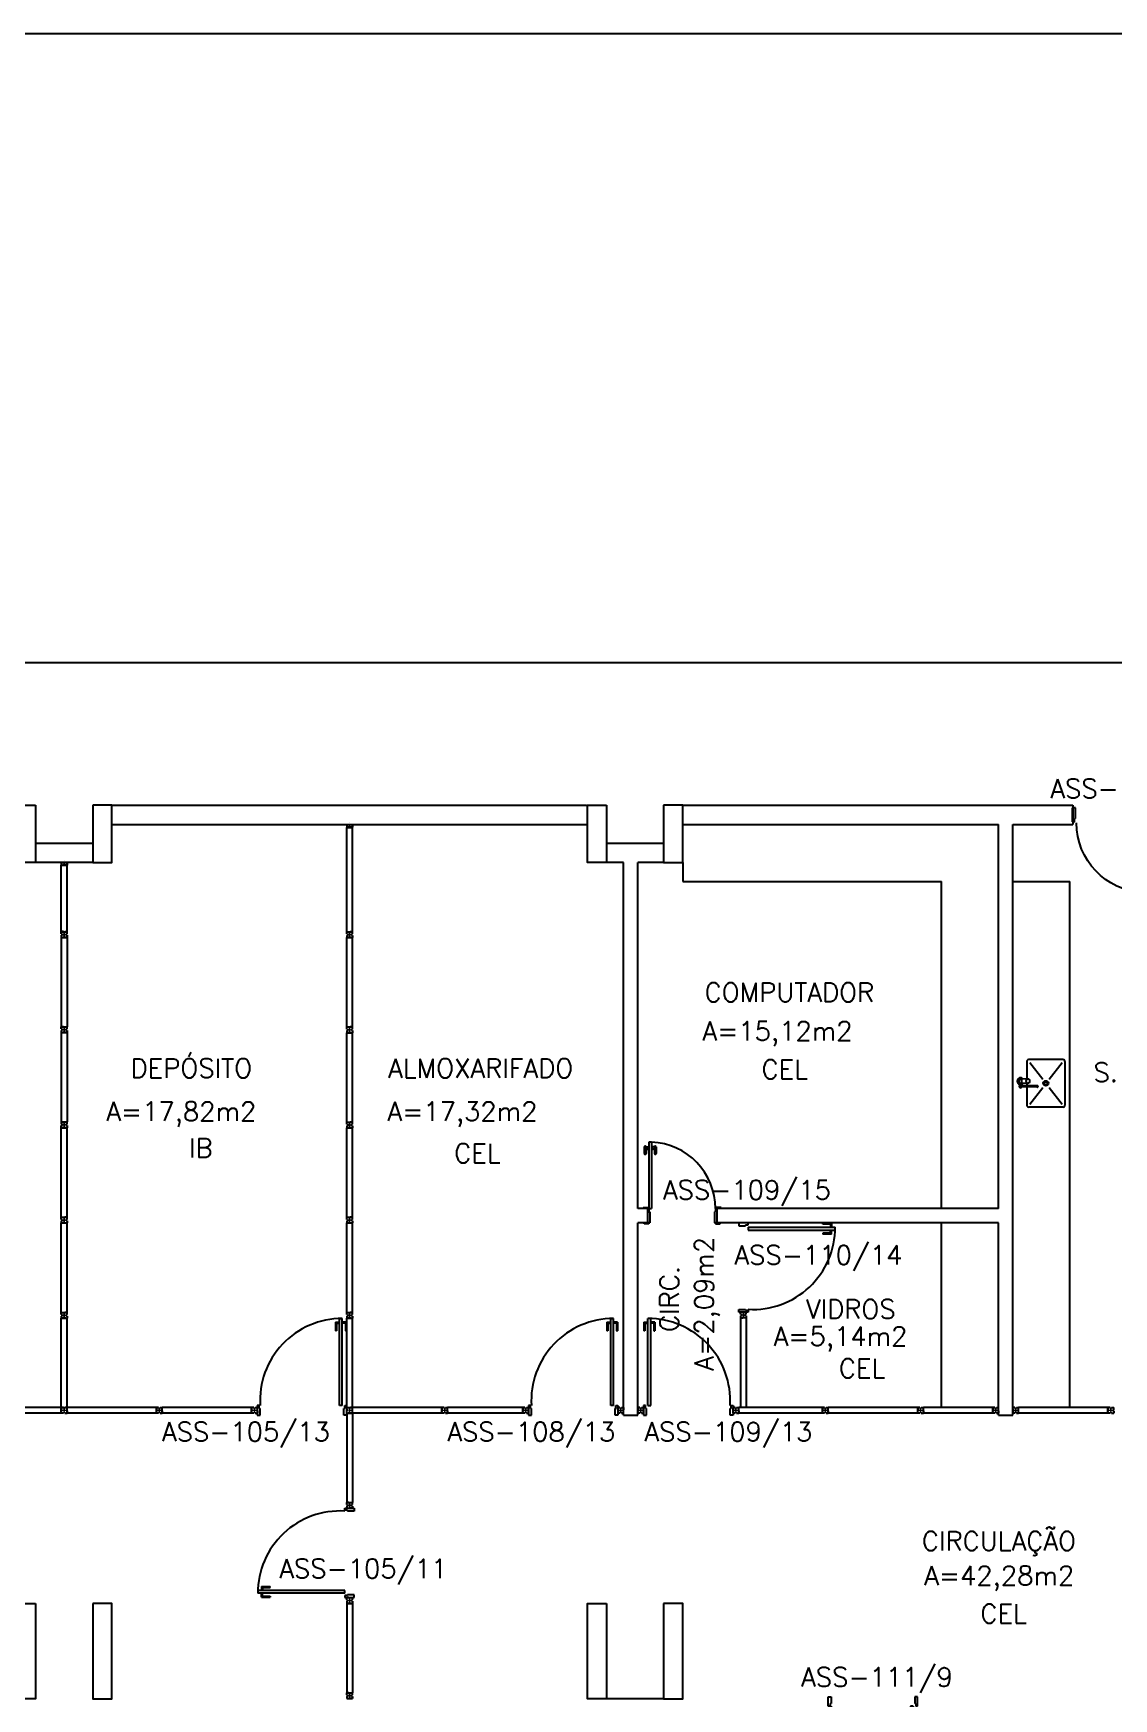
# Model space of a CAD drawing. Extents: x -248 to -11, y 347 to 447.
# Drawn here: x -132.49 to -121.14, y 370.06 to 387.57 of the extents above; entities that cross this region are included whole.
import ezdxf
from ezdxf.enums import TextEntityAlignment as Align

# ---------------------------------------------------------------- set-up
doc = ezdxf.new("R2010")
doc.units = 0
doc.header["$LTSCALE"] = 0.02
doc.header["$MEASUREMENT"] = 0
doc.layers.get('0').update_dxf_attribs({"linetype": 'CONTINUOUS'})
for name, color, linetype in [('ALV', 2, 'CONTINUOUS'), ('AREA', 2, 'CONTINUOUS'), ('BANC', 2, 'CONTINUOUS'), ('DIV', 2, 'CONTINUOUS'), ('EQUIP', 1, 'CONTINUOUS'), ('ESQ', 1, 'CONTINUOUS'), ('ESTR', 3, 'CONTINUOUS'), ('MARCO', 2, 'CONTINUOUS'), ('MAÇANETA', 1, 'CONTINUOUS'), ('PISO', 1, 'CONTINUOUS'), ('PORTA', 2, 'CONTINUOUS'), ('TEXT_CENTRO_CUSTO', 1, 'CONTINUOUS'), ('TEXTO', 2, 'CONTINUOUS'), ('TEXTO-ENDEREÇO', 2, 'CONTINUOUS')]:
    doc.layers.add(name, color=color, linetype=linetype)
doc.styles.add('UNB-100', font='simplex.shx', dxfattribs={"height": 0.2})
doc.styles.add('UNB-100-1', font='simplex.shx', dxfattribs={"height": 0.2})

# ---------------------------------------------------------------- blocks, each defined once
blk = doc.blocks.new('PILINT-SSS')
for points in [[(0.2, 0), (0.2, -0.6), (0, -0.6), (0, 0)], [(0.8, 0), (0.8, -0.6), (1, -0.6), (1, 0)], [(0.2, -8.39), (0.2, -9.39), (0, -9.39), (0, -8.39)], [(0.8, -8.39), (0.8, -9.39), (1, -9.39), (1, -8.39)]]:
    blk.add_lwpolyline(points, close=True)
blk = doc.blocks.new('DIVMT-SSS')
for p, q in [((-0.03, 0.008), (-0.03, 0.03)), ((-0.006, 0.03), (-0.03, 0.03)), ((-0.03, 0.008), (-0.02, 0.008)), ((-0.02, -0.008), (-0.02, 0.008)), ((-0.006, 0.02), (-0.006, 0.03)), ((0.006, 0.02), (-0.006, 0.02)), ((-0.005, 0), (0.005, 0)), ((0.005, 0), (-0.005, 0)), ((0, 0.005), (0, -0.005)), ((0, -0.005), (0, 0.005)), ((0.006, 0.03), (0.03, 0.03)), ((0.006, 0.02), (0.006, 0.03)), ((0.03, 0.008), (0.02, 0.008)), ((0.02, -0.008), (0.02, 0.008)), ((0.03, 0.008), (0.03, 0.03)), ((-0.03, -0.008), (-0.03, -0.03)), ((-0.03, -0.008), (-0.02, -0.008)), ((-0.03, -0.03), (-0.03, -0.97)), ((-0.03, -0.03), (-0.009, -0.03)), ((0.03, -0.03), (-0.03, -0.03)), ((-0.03, -0.03), (-0.006, -0.03)), ((-0.009, -0.03), (-0.027, -0.03)), ((-0.006, -0.02), (-0.006, -0.03)), ((-0.006, -0.02), (0.006, -0.02)), ((-0.006, -0.02), (-0.006, -0.03)), ((0.006, -0.02), (-0.006, -0.02)), ((0.005, -0.03), (-0.005, -0.03)), ((0.006, -0.02), (0.006, -0.03)), ((0.006, -0.02), (0.006, -0.03)), ((0.03, -0.03), (0.006, -0.03)), ((0.03, -0.008), (0.02, -0.008)), ((0.03, -0.008), (0.03, -0.03)), ((0.03, -0.03), (0.03, -0.97)), ((0.03, -0.97), (-0.03, -0.97)), ((-0.006, -0.98), (-0.006, -0.97)), ((-0.006, -0.98), (0.006, -0.98)), ((0.006, -1.001), (-0.006, -1.001)), ((0.005, -0.97), (-0.005, -0.97)), ((0, -0.994), (0, -1.007)), ((0, -1.02), (0, -1.021)), ((0.006, -0.98), (0.006, -0.97))]:
    blk.add_line(p, q)
blk = doc.blocks.new('DIV-SSS')
for p, q in [((-0.005, 0), (0.005, 0)), ((0, 0.005), (0, -0.005)), ((-0.03, -0.03), (-0.03, -0.97)), ((0.03, -0.03), (-0.03, -0.03)), ((-0.03, -0.03), (-0.009, -0.03)), ((-0.009, -0.03), (-0.027, -0.03)), ((-0.006, -0.02), (0.006, -0.02)), ((-0.006, -0.02), (-0.006, -0.03)), ((-0.005, -0.022), (0.005, -0.022)), ((-0.005, -0.022), (-0.005, -0.029)), ((0.005, -0.029), (-0.005, -0.029)), ((0.005, -0.03), (-0.005, -0.03)), ((0.005, -0.022), (0.005, -0.029)), ((0.006, -0.02), (0.006, -0.03)), ((0.03, -0.03), (0.03, -0.97)), ((0.03, -0.97), (-0.03, -0.97)), ((0.007, -0.999), (-0.007, -0.999)), ((-0.006, -0.98), (-0.006, -0.97)), ((-0.006, -0.98), (0.006, -0.98)), ((0.005, -0.97), (-0.005, -0.97)), ((0, -0.991), (0, -1.006)), ((0.006, -0.98), (0.006, -0.97))]:
    blk.add_line(p, q)
blk = doc.blocks.new('PDV2E-SSS')
at = {"layer": 'DIV'}
for p, q in [((0.034, 0.925), (0.034, 0.835)), ((0.034, 0.925), (0.074, 0.925)), ((0.044, 0.915), (0.044, 0.835)), ((0.044, 0.915), (0.074, 0.915)), ((0.076, 0.05), (0.076, 0.965)), ((0.106, 0.965), (0.076, 0.965)), ((0.106, 0.05), (0.106, 0.965)), ((0.148, 0.925), (0.108, 0.925)), ((0.138, 0.915), (0.108, 0.915)), ((0.138, 0.915), (0.138, 0.835)), ((0.148, 0.925), (0.148, 0.835)), ((0.044, 0.835), (0.034, 0.835)), ((0.138, 0.835), (0.148, 0.835)), ((0.031, 0.05), (0.031, -0.05)), ((0.051, 0.05), (0.031, 0.05)), ((0.051, 0.02), (0.051, 0.05)), ((0.051, 0.02), (0.061, 0.02)), ((0.061, -0.05), (0.061, 0.02)), ((0.076, 0.05), (0.106, 0.05)), ((0.95, 0.02), (0.94, 0.02)), ((0.94, -0.05), (0.94, 0.02)), ((0.95, 0.02), (0.95, 0.05)), ((0.95, 0.05), (0.97, 0.05)), ((0.97, 0.05), (0.97, 0.035)), ((0.97, 0.035), (0.97, -0.035)), ((0.031, -0.05), (0.061, -0.05)), ((0.97, -0.05), (0.94, -0.05)), ((0.97, -0.035), (0.97, -0.05))]:
    blk.add_line(p, q, dxfattribs=at)
at = {"layer": 'DIV', "color": 1}
blk.add_arc((0.076, 0.1), 0.865, 356.6786, 90, dxfattribs=at)
blk = doc.blocks.new('PDV2D-SSS')
for p, q in [((-0.148, 0.925), (-0.108, 0.925)), ((-0.148, 0.925), (-0.148, 0.835)), ((-0.138, 0.915), (-0.108, 0.915)), ((-0.138, 0.915), (-0.138, 0.835)), ((-0.106, 0.965), (-0.076, 0.965)), ((-0.106, 0.05), (-0.106, 0.965)), ((-0.076, 0.05), (-0.076, 0.965)), ((-0.034, 0.925), (-0.074, 0.925)), ((-0.044, 0.915), (-0.074, 0.915)), ((-0.044, 0.915), (-0.044, 0.835)), ((-0.034, 0.925), (-0.034, 0.835)), ((-0.138, 0.835), (-0.148, 0.835)), ((-0.044, 0.835), (-0.034, 0.835)), ((-0.95, 0.05), (-0.97, 0.05)), ((-0.97, 0.05), (-0.97, 0.035)), ((-0.97, 0.035), (-0.97, -0.035)), ((-0.95, 0.02), (-0.95, 0.05)), ((-0.95, 0.02), (-0.94, 0.02)), ((-0.94, -0.05), (-0.94, 0.02)), ((-0.076, 0.05), (-0.106, 0.05)), ((-0.051, 0.02), (-0.061, 0.02)), ((-0.061, -0.05), (-0.061, 0.02)), ((-0.051, 0.05), (-0.031, 0.05)), ((-0.051, 0.02), (-0.051, 0.05)), ((-0.031, 0.05), (-0.031, -0.05)), ((-0.97, -0.035), (-0.97, -0.05)), ((-0.97, -0.05), (-0.94, -0.05)), ((-0.031, -0.05), (-0.061, -0.05))]:
    blk.add_line(p, q)
at = {"color": 1}
blk.add_arc((-0.076, 0.1), 0.865, 90, 183.3214, dxfattribs=at)
blk = doc.blocks.new('MTT-SSS')
for p, q in [((-0.008, 0.03), (-0.03, 0.03)), ((-0.03, 0.03), (-0.03, 0.006)), ((-0.0185, 0.006), (-0.03, 0.006)), ((-0.0185, -0.006), (-0.0185, 0.006)), ((-0.008, 0.03), (-0.008, 0.02)), ((-0.008, 0.02), (0.008, 0.02)), ((-0.0051, 0), (0.0051, 0)), ((0, -0.0051), (0, 0.0051)), ((0.008, 0.03), (0.03, 0.03)), ((0.008, 0.03), (0.008, 0.02)), ((0.0205, -0.006), (0.0205, 0.006)), ((0.0205, 0.006), (0.03, 0.006)), ((0.03, 0.006), (0.03, 0.03)), ((-0.03, -0.03), (-0.03, -0.006)), ((-0.0185, -0.006), (-0.03, -0.006)), ((-0.008, -0.03), (-0.03, -0.03)), ((-0.008, -0.02), (0.008, -0.02)), ((-0.008, -0.03), (-0.008, -0.02)), ((0.008, -0.03), (0.008, -0.02)), ((0.008, -0.03), (0.03, -0.03)), ((0.0205, -0.006), (0.03, -0.006)), ((0.03, -0.006), (0.03, -0.03))]:
    blk.add_line(p, q)
blk = doc.blocks.new('MTINI-SSS')
for p, q in [((-0.03, 0.008), (-0.03, 0.028)), ((-0.03, 0.028), (-0.008, 0.028)), ((-0.03, 0.008), (-0.02, 0.008)), ((-0.02, 0), (-0.02, 0.008)), ((-0.001, 0), (-0.02, 0)), ((-0.008, 0.019), (-0.008, 0.028)), ((0.008, 0.019), (-0.008, 0.019)), ((0.005, 0), (-0.005, 0)), ((0.02, 0), (-0.001, 0)), ((0, -0.005), (0, 0.005)), ((0.008, 0.019), (0.008, 0.028)), ((0.03, 0.028), (0.008, 0.028)), ((0.03, 0.008), (0.02, 0.008)), ((0.02, 0), (0.02, 0.008)), ((0.03, 0.008), (0.03, 0.028))]:
    blk.add_line(p, q)
blk = doc.blocks.new('MACANETA-SSS')
at = {"layer": 'MAÇANETA'}
for p, q in [((-0.077, 0.052), (-0.077, 0.12)), ((-0.059, 0.052), (-0.059, 0.12)), ((-0.059, 0.075), (-0.036, 0.075)), ((-0.059, 0.052), (-0.036, 0.052)), ((-0.036, 0.044), (-0.036, 0.084)), ((-0.036, 0.084), (-0.03, 0.084)), ((-0.036, 0.044), (-0.03, 0.044)), ((0.006, 0.084), (0, 0.084)), ((0.006, 0.044), (0, 0.044)), ((0.006, 0.044), (0.006, 0.084)), ((0.029, 0.075), (0.006, 0.075)), ((0.029, 0.052), (0.006, 0.052)), ((0.029, 0.052), (0.029, 0.12)), ((0.047, 0.052), (0.047, 0.12))]:
    blk.add_line(p, q, dxfattribs=at)
for centre, start, end in [((-0.068, 0.12), 90, 180), ((-0.068, 0.052), 180, 270), ((-0.068, 0.12), 0, 90), ((-0.068, 0.052), 270, 0), ((0.038, 0.12), 90, 180), ((0.038, 0.052), 180, 270), ((0.038, 0.12), 0, 90), ((0.038, 0.052), 270, 0)]:
    blk.add_arc(centre, 0.00874, start, end, dxfattribs=at)
blk = doc.blocks.new('DOOR-70-SSS')
at = {"layer": 'PORTA'}
for p, q in [((-0.045, -0.7), (-0.045, 0)), ((-0.015, 0), (-0.045, 0)), ((-0.015, -0.7), (-0.015, 0)), ((-0.045, -0.7), (-0.015, -0.7))]:
    blk.add_line(p, q, dxfattribs=at)
at = {"layer": 'PORTA', "color": 1}
blk.add_arc((-0.015, 0), 0.7, 180, 267.5437, dxfattribs=at)
at = {"layer": 'PORTA'}
blk.add_blockref('MACANETA-SSS', (-0.015, -0.7), dxfattribs=at)
blk = doc.blocks.new('INOXA1-P-SSS')
for p, q in [((0.12, 0.23), (0.12, 0.047)), ((0.22, 0.25), (0.14, 0.25)), ((0.15, 0.22), (0.287, 0.043)), ((0.5, 0.25), (0.22, 0.25)), ((0.353, 0.043), (0.49, 0.22)), ((0.52, 0.23), (0.52, -0.23)), ((0.043, 0.008), (0.043, -0.022)), ((0.062, 0.04), (0.071, 0.04)), ((0.131, 0.048), (0.076, 0.043)), ((0.131, -0.002), (0.076, 0.003)), ((0.22, -0.027), (0.054, -0.027)), ((0.22, -0.037), (0.054, -0.037)), ((0.063, -0.003), (0.063, -0.021)), ((0.12, -0.001), (0.12, -0.027)), ((0.12, -0.037), (0.12, -0.23)), ((0.15, -0.22), (0.287, -0.043)), ((0.231, -0.027), (0.22, -0.027)), ((0.231, -0.037), (0.22, -0.037)), ((0.353, -0.043), (0.49, -0.22)), ((0.22, -0.25), (0.14, -0.25)), ((0.5, -0.25), (0.22, -0.25))]:
    blk.add_line(p, q)
blk.add_lwpolyline([(0.076, 0.003), (0.072, 0.004), (0.069, 0.009), (0.067, 0.015), (0.066, 0.023), (0.067, 0.031), (0.069, 0.037), (0.072, 0.042), (0.076, 0.043)])
blk.add_lwpolyline([(0.131, 0.048), (0.137, 0.046), (0.143, 0.041), (0.147, 0.033), (0.148, 0.023), (0.147, 0.013), (0.143, 0.006), (0.137, 0), (0.131, -0.002), (0.125, 0), (0.119, 0.006), (0.115, 0.013), (0.114, 0.023), (0.115, 0.033), (0.119, 0.041), (0.125, 0.046)], close=True)
for radius in [0.0266, 0.0163]:
    blk.add_circle((0.32, 0), radius)
for centre, radius, start, end in [((0.14, 0.23), 0.02, 90, 180), ((0.5, 0.23), 0.02, 360, 90), ((0.054, 0.023), 0.0349, 36.1705, 252.2568), ((0.054, 0.023), 0.0189, 62.7367, 235.7375), ((0.073, -0.003), 0.01, 102.8285, 180), ((0.054, 0.023), 0.0349, 285.5373, 323.9987), ((0.054, -0.032), 0.0145, 20.161, 339.839), ((0.054, -0.032), 0.005, 90.0037, 269.9963), ((0.231, -0.032), 0.00738, 222.6559, 137.3441), ((0.231, -0.032), 0.005, 269.9935, 90.0065), ((0.14, -0.23), 0.02, 180, 270), ((0.5, -0.23), 0.02, 270, 360)]:
    blk.add_arc(centre, radius, start, end)
blk = doc.blocks.new('PD80-SSS')
at = {"color": 1}
for p, q in [((-0.777, 0.01), (-0.777, -0.03)), ((-0.777, 0.01), (-0.687, 0.01)), ((-0.687, 0), (-0.687, 0.01)), ((-0.777, -0.105), (-0.777, -0.065)), ((-0.777, -0.105), (-0.687, -0.105)), ((-0.767, 0), (-0.767, -0.03)), ((-0.767, 0), (-0.687, 0)), ((-0.767, -0.095), (-0.767, -0.065)), ((-0.767, -0.095), (-0.687, -0.095)), ((-0.687, -0.095), (-0.687, -0.105))]:
    blk.add_line(p, q, dxfattribs=at)
at = {"color": 2}
for p, q in [((-0.075, 0), (0.075, 0)), ((0.075, -0.03), (0.075, 0)), ((-0.817, -0.065), (-0.817, -0.03)), ((-0.085, -0.03), (-0.817, -0.03)), ((-0.085, -0.065), (-0.817, -0.065)), ((-0.085, -0.03), (-0.085, -0.065)), ((-0.075, 0), (-0.075, -0.02)), ((-0.075, -0.02), (-0.04, -0.02)), ((-0.04, -0.03), (-0.04, -0.02)), ((-0.04, -0.03), (0.075, -0.03)), ((-0.075, -0.781), (-0.04, -0.781)), ((-0.075, -0.801), (-0.075, -0.781)), ((-0.075, -0.801), (0.075, -0.801)), ((-0.075, -0.802), (0.075, -0.802)), ((-0.04, -0.771), (0.075, -0.771)), ((-0.04, -0.771), (-0.04, -0.781)), ((0.075, -0.771), (0.075, -0.801))]:
    blk.add_line(p, q, dxfattribs=at)
at = {"color": 1}
blk.add_arc((-0.085, -0.03), 0.731, 182.6571, 270, dxfattribs=at)

msp = doc.modelspace()

# ---------------------------------------------------------------- linework, layer by layer
at = {"layer": 'ALV'}
for p, q in [((-131.666, 379.453), (-126.675, 379.453)), ((-125.666, 379.453), (-121.566, 379.453)), ((-121.566, 379.453), (-121.566, 379.253)), ((-131.666, 379.253), (-126.675, 379.253)), ((-125.666, 379.253), (-122.346, 379.253)), ((-122.346, 375.214), (-122.346, 379.253)), ((-122.196, 373.044), (-122.196, 379.253)), ((-122.196, 379.253), (-121.566, 379.253)), ((-131.866, 379.053), (-132.466, 379.053)), ((-125.866, 379.053), (-126.466, 379.053)), ((-131.866, 378.853), (-132.466, 378.853)), ((-126.287, 378.853), (-126.466, 378.853)), ((-126.287, 373.044), (-126.287, 378.853)), ((-126.137, 375.214), (-126.137, 378.853)), ((-125.866, 378.853), (-126.137, 378.853)), ((-126.037, 375.214), (-126.137, 375.214)), ((-126.037, 375.214), (-126.037, 375.064)), ((-122.346, 375.214), (-125.307, 375.214)), ((-125.307, 375.214), (-125.307, 375.064)), ((-126.137, 373.044), (-126.137, 375.064)), ((-126.037, 375.064), (-126.137, 375.064)), ((-122.346, 375.064), (-125.307, 375.064)), ((-122.346, 373.044), (-122.346, 375.064)), ((-126.287, 373.044), (-126.137, 373.044)), ((-122.346, 373.044), (-122.196, 373.044)), ((-125.866, 370.063), (-126.466, 370.063))]:
    msp.add_line(p, q, dxfattribs=at)
at = {"layer": 'BANC'}
for p, q in [((-125.666, 378.853), (-125.666, 378.653)), ((-125.666, 378.653), (-122.946, 378.653)), ((-122.946, 375.214), (-122.946, 378.653)), ((-122.196, 378.653), (-121.596, 378.653)), ((-121.596, 373.124), (-121.596, 378.653)), ((-122.946, 373.124), (-122.946, 375.064))]:
    msp.add_line(p, q, dxfattribs=at)
at = {"layer": 'DIV'}
for p, q in [((-129.197, 379.221), (-129.137, 379.221)), ((-129.197, 378.123), (-129.197, 379.221)), ((-129.161, 379.231), (-129.173, 379.231)), ((-129.173, 379.231), (-129.173, 379.221)), ((-129.172, 379.221), (-129.162, 379.221)), ((-129.167, 379.271), (-129.167, 379.272)), ((-129.161, 379.231), (-129.161, 379.221)), ((-129.137, 378.123), (-129.137, 379.221)), ((-132.196, 378.823), (-132.136, 378.823)), ((-132.196, 378.123), (-132.196, 378.823)), ((-132.173, 378.853), (-132.16, 378.853)), ((-132.16, 378.832), (-132.172, 378.832)), ((-132.172, 378.832), (-132.172, 378.823)), ((-132.171, 378.823), (-132.161, 378.823)), ((-132.166, 378.872), (-132.166, 378.874)), ((-132.166, 378.846), (-132.166, 378.86)), ((-132.16, 378.832), (-132.16, 378.823)), ((-132.136, 378.123), (-132.136, 378.823)), ((-132.196, 378.123), (-132.172, 378.123)), ((-132.196, 378.101), (-132.196, 378.123)), ((-132.196, 378.123), (-132.136, 378.123)), ((-132.196, 378.101), (-132.186, 378.101)), ((-132.186, 378.101), (-132.186, 378.085)), ((-132.172, 378.114), (-132.172, 378.123)), ((-132.172, 378.114), (-132.172, 378.123)), ((-132.172, 378.114), (-132.16, 378.114)), ((-132.16, 378.114), (-132.172, 378.114)), ((-132.171, 378.123), (-132.161, 378.123)), ((-132.16, 378.114), (-132.16, 378.123)), ((-132.136, 378.123), (-132.16, 378.123)), ((-132.16, 378.114), (-132.16, 378.123)), ((-132.157, 378.123), (-132.139, 378.123)), ((-132.136, 378.123), (-132.157, 378.123)), ((-132.136, 378.101), (-132.146, 378.101)), ((-132.146, 378.101), (-132.146, 378.085)), ((-132.136, 378.101), (-132.136, 378.123)), ((-129.197, 378.123), (-129.173, 378.123)), ((-129.197, 378.101), (-129.197, 378.123)), ((-129.197, 378.123), (-129.137, 378.123)), ((-129.197, 378.101), (-129.187, 378.101)), ((-129.187, 378.101), (-129.187, 378.085)), ((-129.173, 378.114), (-129.173, 378.123)), ((-129.173, 378.114), (-129.173, 378.123)), ((-129.173, 378.114), (-129.161, 378.114)), ((-129.161, 378.114), (-129.173, 378.114)), ((-129.172, 378.123), (-129.162, 378.123)), ((-129.161, 378.114), (-129.161, 378.123)), ((-129.137, 378.123), (-129.161, 378.123)), ((-129.161, 378.114), (-129.161, 378.123)), ((-129.158, 378.123), (-129.14, 378.123)), ((-129.137, 378.123), (-129.158, 378.123)), ((-129.137, 378.101), (-129.147, 378.101)), ((-129.147, 378.101), (-129.147, 378.085)), ((-129.137, 378.101), (-129.137, 378.123)), ((-132.196, 378.085), (-132.186, 378.085)), ((-132.172, 378.093), (-132.161, 378.093)), ((-132.161, 378.093), (-132.172, 378.093)), ((-132.166, 378.098), (-132.166, 378.088)), ((-132.166, 378.088), (-132.166, 378.098)), ((-132.136, 378.085), (-132.146, 378.085)), ((-129.197, 378.085), (-129.187, 378.085)), ((-129.197, 378.085), (-129.197, 378.063)), ((-129.173, 378.063), (-129.197, 378.063)), ((-129.173, 378.073), (-129.161, 378.073)), ((-129.173, 378.073), (-129.173, 378.063)), ((-129.172, 378.093), (-129.162, 378.093)), ((-129.162, 378.093), (-129.172, 378.093)), ((-129.167, 378.098), (-129.167, 378.088)), ((-129.167, 378.088), (-129.167, 378.098)), ((-129.161, 378.073), (-129.161, 378.063)), ((-129.161, 378.063), (-129.137, 378.063)), ((-129.137, 378.085), (-129.147, 378.085)), ((-129.137, 378.085), (-129.137, 378.063)), ((-125.057, 374.104), (-125.057, 374.126)), ((-125.033, 374.126), (-125.057, 374.126)), ((-125.057, 374.104), (-125.047, 374.104)), ((-125.057, 374.088), (-125.057, 374.066)), ((-125.057, 374.088), (-125.047, 374.088)), ((-125.047, 374.088), (-125.047, 374.104)), ((-125.033, 374.116), (-125.033, 374.126)), ((-125.021, 374.116), (-125.033, 374.116)), ((-125.033, 374.075), (-125.033, 374.066)), ((-125.033, 374.075), (-125.021, 374.075)), ((-125.033, 374.075), (-125.033, 374.066)), ((-125.021, 374.075), (-125.033, 374.075)), ((-125.032, 374.096), (-125.022, 374.096)), ((-125.022, 374.096), (-125.032, 374.096)), ((-125.027, 374.101), (-125.027, 374.09)), ((-125.027, 374.09), (-125.027, 374.101)), ((-125.021, 374.126), (-124.997, 374.126)), ((-125.021, 374.116), (-125.021, 374.126)), ((-125.021, 374.075), (-125.021, 374.066)), ((-125.021, 374.075), (-125.021, 374.066)), ((-124.997, 374.104), (-125.007, 374.104)), ((-125.007, 374.088), (-125.007, 374.104)), ((-124.997, 374.088), (-125.007, 374.088)), ((-124.997, 374.104), (-124.997, 374.126)), ((-124.997, 374.088), (-124.997, 374.066)), ((-125.057, 374.066), (-125.057, 373.124)), ((-125.057, 374.066), (-125.036, 374.066)), ((-124.997, 374.066), (-125.057, 374.066)), ((-125.057, 374.066), (-125.033, 374.066)), ((-125.036, 374.066), (-125.054, 374.066)), ((-125.022, 374.066), (-125.032, 374.066)), ((-124.997, 374.066), (-125.021, 374.066)), ((-124.997, 374.066), (-124.997, 373.124)), ((-128.186, 373.094), (-128.187, 373.094)), ((-128.16, 373.094), (-128.174, 373.094)), ((-128.167, 373.088), (-128.167, 373.1)), ((-128.146, 373.1), (-128.136, 373.1)), ((-128.146, 373.1), (-128.146, 373.088)), ((-128.146, 373.088), (-128.136, 373.088)), ((-127.346, 373.124), (-128.136, 373.124)), ((-128.136, 373.064), (-128.136, 373.124)), ((-128.136, 373.089), (-128.136, 373.099)), ((-127.346, 373.064), (-128.136, 373.064)), ((-127.346, 373.124), (-127.346, 373.1)), ((-127.324, 373.124), (-127.346, 373.124)), ((-127.346, 373.064), (-127.346, 373.124)), ((-127.346, 373.124), (-127.346, 373.103)), ((-127.346, 373.103), (-127.346, 373.121)), ((-127.337, 373.1), (-127.346, 373.1)), ((-127.337, 373.1), (-127.346, 373.1)), ((-127.346, 373.089), (-127.346, 373.099)), ((-127.337, 373.088), (-127.346, 373.088)), ((-127.346, 373.064), (-127.346, 373.088)), ((-127.337, 373.088), (-127.346, 373.088)), ((-127.324, 373.064), (-127.346, 373.064)), ((-127.337, 373.088), (-127.337, 373.1)), ((-127.337, 373.1), (-127.337, 373.088)), ((-127.324, 373.124), (-127.324, 373.114)), ((-127.324, 373.114), (-127.308, 373.114)), ((-127.324, 373.074), (-127.308, 373.074)), ((-127.324, 373.064), (-127.324, 373.074)), ((-127.321, 373.094), (-127.311, 373.094)), ((-127.311, 373.094), (-127.321, 373.094)), ((-127.316, 373.089), (-127.316, 373.099)), ((-127.316, 373.099), (-127.316, 373.089)), ((-127.308, 373.124), (-127.308, 373.114)), ((-127.308, 373.124), (-127.286, 373.124)), ((-127.308, 373.064), (-127.308, 373.074)), ((-127.308, 373.064), (-127.286, 373.064)), ((-127.296, 373.088), (-127.296, 373.1)), ((-127.296, 373.1), (-127.286, 373.1)), ((-127.296, 373.088), (-127.286, 373.088)), ((-127.286, 373.1), (-127.286, 373.124)), ((-127.286, 373.088), (-127.286, 373.064)), ((-125.137, 373.124), (-125.137, 373.1)), ((-125.115, 373.124), (-125.137, 373.124)), ((-125.137, 373.064), (-125.137, 373.124)), ((-125.137, 373.124), (-125.137, 373.103)), ((-125.137, 373.103), (-125.137, 373.121)), ((-125.127, 373.1), (-125.137, 373.1)), ((-125.127, 373.1), (-125.137, 373.1)), ((-125.137, 373.089), (-125.137, 373.099)), ((-125.127, 373.088), (-125.137, 373.088)), ((-125.137, 373.064), (-125.137, 373.088)), ((-125.127, 373.088), (-125.137, 373.088)), ((-125.115, 373.064), (-125.137, 373.064)), ((-125.127, 373.088), (-125.127, 373.1)), ((-125.127, 373.1), (-125.127, 373.088)), ((-125.126, 373.094), (-125.127, 373.094)), ((-125.115, 373.124), (-125.115, 373.114)), ((-125.115, 373.114), (-125.099, 373.114)), ((-125.115, 373.074), (-125.099, 373.074)), ((-125.115, 373.064), (-125.115, 373.074)), ((-125.1, 373.094), (-125.114, 373.094)), ((-125.112, 373.094), (-125.102, 373.094)), ((-125.102, 373.094), (-125.112, 373.094)), ((-125.107, 373.088), (-125.107, 373.1)), ((-125.107, 373.089), (-125.107, 373.099)), ((-125.107, 373.099), (-125.107, 373.089)), ((-125.099, 373.124), (-125.099, 373.114)), ((-125.099, 373.124), (-125.077, 373.124)), ((-125.099, 373.064), (-125.099, 373.074)), ((-125.099, 373.064), (-125.077, 373.064)), ((-125.086, 373.1), (-125.077, 373.1)), ((-125.086, 373.1), (-125.086, 373.088)), ((-125.086, 373.088), (-125.086, 373.1)), ((-125.086, 373.1), (-125.077, 373.1)), ((-125.086, 373.088), (-125.077, 373.088)), ((-125.086, 373.088), (-125.077, 373.088)), ((-124.196, 373.124), (-125.077, 373.124)), ((-125.077, 373.064), (-125.077, 373.124)), ((-125.077, 373.1), (-125.077, 373.124)), ((-125.077, 373.089), (-125.077, 373.099)), ((-125.077, 373.088), (-125.077, 373.064)), ((-124.196, 373.064), (-125.077, 373.064)), ((-124.196, 373.124), (-124.196, 373.1)), ((-124.174, 373.124), (-124.196, 373.124)), ((-124.196, 373.064), (-124.196, 373.124)), ((-124.196, 373.124), (-124.196, 373.103)), ((-124.196, 373.103), (-124.196, 373.121)), ((-124.187, 373.1), (-124.196, 373.1)), ((-124.187, 373.1), (-124.196, 373.1)), ((-124.196, 373.089), (-124.196, 373.099)), ((-124.187, 373.088), (-124.196, 373.088)), ((-124.196, 373.064), (-124.196, 373.088)), ((-124.187, 373.088), (-124.196, 373.088)), ((-124.174, 373.064), (-124.196, 373.064)), ((-124.187, 373.088), (-124.187, 373.1)), ((-124.187, 373.1), (-124.187, 373.088)), ((-124.174, 373.124), (-124.174, 373.114)), ((-124.174, 373.114), (-124.158, 373.114)), ((-124.174, 373.074), (-124.158, 373.074)), ((-124.174, 373.064), (-124.174, 373.074)), ((-124.172, 373.094), (-124.161, 373.094)), ((-124.161, 373.094), (-124.172, 373.094)), ((-124.166, 373.089), (-124.166, 373.099)), ((-124.166, 373.099), (-124.166, 373.089)), ((-124.158, 373.124), (-124.158, 373.114)), ((-124.158, 373.124), (-124.136, 373.124)), ((-124.158, 373.064), (-124.158, 373.074)), ((-124.158, 373.064), (-124.136, 373.064)), ((-124.146, 373.088), (-124.146, 373.1)), ((-124.146, 373.1), (-124.136, 373.1)), ((-124.146, 373.088), (-124.136, 373.088)), ((-124.136, 373.1), (-124.136, 373.124)), ((-124.136, 373.088), (-124.136, 373.064)), ((-123.186, 373.094), (-123.187, 373.094)), ((-123.16, 373.094), (-123.174, 373.094)), ((-123.167, 373.088), (-123.167, 373.1)), ((-123.146, 373.1), (-123.136, 373.1)), ((-123.146, 373.1), (-123.146, 373.088)), ((-123.146, 373.088), (-123.136, 373.088)), ((-122.406, 373.124), (-123.136, 373.124)), ((-123.136, 373.064), (-123.136, 373.124)), ((-123.136, 373.089), (-123.136, 373.099)), ((-122.406, 373.064), (-123.136, 373.064)), ((-122.406, 373.124), (-122.406, 373.1)), ((-122.384, 373.124), (-122.406, 373.124)), ((-122.406, 373.064), (-122.406, 373.124)), ((-122.406, 373.124), (-122.406, 373.103)), ((-122.406, 373.103), (-122.406, 373.121)), ((-122.397, 373.1), (-122.406, 373.1)), ((-122.397, 373.1), (-122.406, 373.1)), ((-122.406, 373.089), (-122.406, 373.099)), ((-122.397, 373.088), (-122.406, 373.088)), ((-122.406, 373.064), (-122.406, 373.088)), ((-122.397, 373.088), (-122.406, 373.088)), ((-122.384, 373.064), (-122.406, 373.064)), ((-122.397, 373.088), (-122.397, 373.1)), ((-122.397, 373.1), (-122.397, 373.088)), ((-122.384, 373.124), (-122.384, 373.114)), ((-122.384, 373.114), (-122.368, 373.114)), ((-122.384, 373.074), (-122.368, 373.074)), ((-122.384, 373.064), (-122.384, 373.074)), ((-122.382, 373.094), (-122.371, 373.094)), ((-122.371, 373.094), (-122.382, 373.094)), ((-122.376, 373.089), (-122.376, 373.099)), ((-122.376, 373.099), (-122.376, 373.089)), ((-122.368, 373.124), (-122.368, 373.114)), ((-122.368, 373.124), (-122.346, 373.124)), ((-122.368, 373.064), (-122.368, 373.074)), ((-122.368, 373.064), (-122.346, 373.064)), ((-122.356, 373.088), (-122.356, 373.1)), ((-122.356, 373.1), (-122.346, 373.1)), ((-122.356, 373.088), (-122.346, 373.088)), ((-122.346, 373.1), (-122.346, 373.124)), ((-122.346, 373.088), (-122.346, 373.064)), ((-122.196, 373.1), (-122.196, 373.124)), ((-122.174, 373.124), (-122.196, 373.124)), ((-122.187, 373.1), (-122.196, 373.1)), ((-122.187, 373.088), (-122.196, 373.088)), ((-122.196, 373.088), (-122.196, 373.064)), ((-122.174, 373.064), (-122.196, 373.064)), ((-122.187, 373.088), (-122.187, 373.1)), ((-122.174, 373.124), (-122.174, 373.114)), ((-122.158, 373.114), (-122.174, 373.114)), ((-122.158, 373.074), (-122.174, 373.074)), ((-122.174, 373.064), (-122.174, 373.074)), ((-122.172, 373.094), (-122.161, 373.094)), ((-122.166, 373.099), (-122.166, 373.089)), ((-122.158, 373.124), (-122.158, 373.114)), ((-122.158, 373.124), (-122.136, 373.124)), ((-122.158, 373.064), (-122.158, 373.074)), ((-122.158, 373.064), (-122.136, 373.064)), ((-122.146, 373.088), (-122.146, 373.1)), ((-122.146, 373.1), (-122.136, 373.1)), ((-122.146, 373.1), (-122.146, 373.088)), ((-122.146, 373.1), (-122.136, 373.1)), ((-122.146, 373.088), (-122.136, 373.088)), ((-122.146, 373.088), (-122.136, 373.088)), ((-122.136, 373.064), (-122.136, 373.088)), ((-129.197, 372.103), (-129.197, 372.125)), ((-129.173, 372.125), (-129.197, 372.125)), ((-129.197, 372.103), (-129.187, 372.103)), ((-129.197, 372.087), (-129.187, 372.087)), ((-129.197, 372.087), (-129.197, 372.065)), ((-129.197, 372.065), (-129.173, 372.065)), ((-129.197, 372.065), (-129.137, 372.065)), ((-129.187, 372.087), (-129.187, 372.103)), ((-129.173, 372.115), (-129.173, 372.125)), ((-129.173, 372.115), (-129.161, 372.115)), ((-129.173, 372.074), (-129.161, 372.074)), ((-129.173, 372.074), (-129.173, 372.065)), ((-129.161, 372.074), (-129.173, 372.074)), ((-129.173, 372.074), (-129.173, 372.065)), ((-129.172, 372.095), (-129.162, 372.095)), ((-129.162, 372.095), (-129.172, 372.095)), ((-129.172, 372.065), (-129.162, 372.065)), ((-129.167, 372.089), (-129.167, 372.1)), ((-129.167, 372.1), (-129.167, 372.089)), ((-129.161, 372.115), (-129.161, 372.125)), ((-129.161, 372.125), (-129.137, 372.125)), ((-129.161, 372.074), (-129.161, 372.065)), ((-129.161, 372.074), (-129.161, 372.065)), ((-129.137, 372.065), (-129.161, 372.065)), ((-129.158, 372.065), (-129.14, 372.065)), ((-129.137, 372.065), (-129.158, 372.065)), ((-129.147, 372.087), (-129.147, 372.103)), ((-129.137, 372.103), (-129.147, 372.103)), ((-129.137, 372.087), (-129.147, 372.087)), ((-129.137, 372.103), (-129.137, 372.125)), ((-129.137, 372.087), (-129.137, 372.065)), ((-129.197, 370.102), (-129.197, 370.124)), ((-129.173, 370.124), (-129.197, 370.124)), ((-129.197, 370.102), (-129.187, 370.102)), ((-129.197, 370.086), (-129.187, 370.086)), ((-129.197, 370.086), (-129.197, 370.064)), ((-129.197, 370.064), (-129.173, 370.064)), ((-129.197, 370.064), (-129.137, 370.064)), ((-129.187, 370.086), (-129.187, 370.102)), ((-129.173, 370.114), (-129.173, 370.124)), ((-129.173, 370.114), (-129.161, 370.114)), ((-129.173, 370.073), (-129.161, 370.073)), ((-129.173, 370.073), (-129.173, 370.064)), ((-129.161, 370.073), (-129.173, 370.073)), ((-129.173, 370.073), (-129.173, 370.064)), ((-129.172, 370.094), (-129.162, 370.094)), ((-129.162, 370.094), (-129.172, 370.094)), ((-129.172, 370.064), (-129.162, 370.064)), ((-129.167, 370.089), (-129.167, 370.099)), ((-129.167, 370.099), (-129.167, 370.089)), ((-129.161, 370.114), (-129.161, 370.124)), ((-129.161, 370.124), (-129.137, 370.124)), ((-129.161, 370.073), (-129.161, 370.064)), ((-129.161, 370.073), (-129.161, 370.064)), ((-129.137, 370.064), (-129.161, 370.064)), ((-129.158, 370.064), (-129.14, 370.064)), ((-129.137, 370.064), (-129.158, 370.064)), ((-129.147, 370.086), (-129.147, 370.102)), ((-129.137, 370.102), (-129.147, 370.102)), ((-129.137, 370.086), (-129.147, 370.086)), ((-129.137, 370.102), (-129.137, 370.124)), ((-129.137, 370.086), (-129.137, 370.064))]:
    msp.add_line(p, q, dxfattribs=at)
at = {"layer": 'MARCO'}
for p, q in [((-126.082, 375.224), (-126.032, 375.224)), ((-126.082, 375.214), (-126.082, 375.224)), ((-126.037, 375.214), (-126.032, 375.214)), ((-126.032, 375.224), (-126.032, 375.214)), ((-126.032, 375.214), (-126.022, 375.214)), ((-126.022, 375.214), (-126.022, 375.179)), ((-126.022, 375.179), (-126.012, 375.179)), ((-126.012, 375.179), (-126.012, 375.064)), ((-125.332, 375.179), (-125.332, 375.064)), ((-125.322, 375.179), (-125.332, 375.179)), ((-125.322, 375.214), (-125.322, 375.179)), ((-125.312, 375.214), (-125.322, 375.214)), ((-125.312, 375.224), (-125.312, 375.214)), ((-125.262, 375.224), (-125.312, 375.224)), ((-125.307, 375.214), (-125.312, 375.214)), ((-125.262, 375.214), (-125.262, 375.224)), ((-126.072, 375.054), (-126.072, 375.064)), ((-126.022, 375.054), (-126.072, 375.054)), ((-126.037, 375.064), (-126.022, 375.064)), ((-126.022, 375.064), (-126.022, 375.054)), ((-126.012, 375.064), (-126.022, 375.064)), ((-125.332, 375.064), (-125.322, 375.064)), ((-125.307, 375.064), (-125.322, 375.064)), ((-125.322, 375.064), (-125.322, 375.054)), ((-125.322, 375.054), (-125.272, 375.054)), ((-125.272, 375.054), (-125.272, 375.064))]:
    msp.add_line(p, q, dxfattribs=at)
at = {"layer": 'PISO'}
for p, q in [((-240.266, 387.567), (-12.049, 387.567)), ((-240.266, 380.953), (-12.049, 380.953))]:
    msp.add_line(p, q, dxfattribs=at)

# ---------------------------------------------------------------- block references
at = {"layer": 'DIV'}
for name, p, rotation in [('MTINI-SSS', (-129.167, 379.253), 179.9999999764969), ('MTINI-SSS', (-132.166, 378.853), 179.9999999764969), ('DIVMT-SSS', (-129.167, 377.093), 179.9999999764969), ('DIVMT-SSS', (-129.167, 376.093), 179.9999999764969), ('DIVMT-SSS', (-132.166, 375.093), 179.9999999764969), ('DIVMT-SSS', (-129.167, 375.093), 179.9999999764969), ('DIVMT-SSS', (-132.166, 374.093), 179.9999999764969), ('DIVMT-SSS', (-129.167, 374.093), 179.9999999764969), ('PDV2E-SSS', (-125.027, 375.095), 269.999999976486), ('DIV-SSS', (-132.166, 373.094), 179.9999999764969), ('DIV-SSS', (-129.167, 373.094), 179.9999999764969), ('PDV2D-SSS', (-129.167, 373.094), 359.9999999764968), ('PDV2D-SSS', (-126.316, 373.094), 359.9999999764968), ('PDV2E-SSS', (-126.107, 373.094), 359.9999999764968), ('DIVMT-SSS', (-132.166, 373.094), 269.9999999764969), ('DIVMT-SSS', (-131.166, 373.094), 269.9999999764969), ('DIVMT-SSS', (-130.166, 373.094), 269.9999999764969), ('DIVMT-SSS', (-128.166, 373.094), 269.9999999764969), ('DIVMT-SSS', (-123.166, 373.094), 269.9999999764969), ('DIVMT-SSS', (-121.166, 373.094), 269.9999999764969), ('PDV2E-SSS', (-129.167, 371.095), 89.99999997649687), ('PDV2E-SSS', (-123.166, 370.033), 179.9999999764969)]:
    msp.add_blockref(name, p, dxfattribs=dict(at, rotation=rotation))
at = {"layer": 'DIV', "xscale": -1, "rotation": 2.350311945065187e-08}
for name, p in [('DIVMT-SSS', (-132.166, 378.095)), ('DIVMT-SSS', (-132.166, 377.095)), ('DIV-SSS', (-129.167, 373.094)), ('DIVMT-SSS', (-129.167, 371.095))]:
    msp.add_blockref(name, p, dxfattribs=at)
at = {"layer": 'DIV'}
for p in [(-132.166, 376.094), (-126.107, 373.094)]:
    msp.add_blockref('MTT-SSS', p, dxfattribs=at)
at = {"layer": 'DIV', "xscale": -1}
msp.add_blockref('MTT-SSS', (-126.317, 373.094), dxfattribs=at)
at = {"layer": 'EQUIP', "rotation": 359.9999998824843}
msp.add_blockref('INOXA1-P-SSS', (-122.169, 376.531), dxfattribs=at)
at = {"layer": 'ESQ', "xscale": -1, "rotation": 270.0000000235032}
msp.add_blockref('PD80-SSS', (-120.766, 379.353), dxfattribs=at)
at = {"layer": 'ESTR'}
for p in [(-132.666, 379.453), (-126.666, 379.453)]:
    msp.add_blockref('PILINT-SSS', p, dxfattribs=at)
at = {"layer": 'PORTA', "rotation": 180}
msp.add_blockref('DOOR-70-SSS', (-126.037, 375.214), dxfattribs=at)

# ---------------------------------------------------------------- texts
at = {"layer": 'AREA', "style": 'UNB-100'}
for s, p in [('A=15,12m2', (-125.458, 376.981)), ('A=17,82m2', (-131.724, 376.136)), ('A=17,32m2', (-128.769, 376.136)), ('A=5,14m2', (-124.71, 373.773)), ('A=42,28m2', (-123.128, 371.257))]:
    msp.add_text(s, height=0.2, dxfattribs=at).set_placement(p)
msp.add_text('A=2,09m2', height=0.2, rotation=90, dxfattribs=at).set_placement((-125.341, 373.512))
at = {"layer": 'TEXT_CENTRO_CUSTO', "style": 'UNB-100'}
for s, p in [('CEL', (-124.593, 376.578)), ('IB', (-130.731, 375.752)), ('CEL', (-127.823, 375.696)), ('CEL', (-123.78, 373.435)), ('CEL', (-122.293, 370.857))]:
    msp.add_text(s, height=0.2, dxfattribs=at).set_placement(p, align=Align.CENTER)
at = {"layer": 'TEXTO', "style": 'UNB-100'}
for s, p in [('COMPUTADOR', (-125.436, 377.387)), ('DEPÓSITO', (-131.468, 376.59)), ('ALMOXARIFADO', (-128.762, 376.59)), ('S. LAVAGEM E ', (-121.348, 376.547)), ('VIDROS', (-124.371, 374.058)), ('CIRCULAÇÃO', (-123.152, 371.62))]:
    msp.add_text(s, height=0.2, dxfattribs=at).set_placement(p)
msp.add_text('CIRC.', height=0.2, rotation=90, dxfattribs=at).set_placement((-125.705, 373.918))
at = {"layer": 'TEXTO-ENDEREÇO', "style": 'UNB-100-1'}
for s, p in [('ASS-114', (-121.185, 379.529)), ('ASS-109/15', (-124.991, 375.311)), ('ASS-110/14', (-124.239, 374.626)), ('ASS-105/13', (-130.256, 372.769)), ('ASS-108/13', (-127.256, 372.769)), ('ASS-109/13', (-125.185, 372.769)), ('ASS-105/11', (-129.023, 371.331)), ('ASS-111/9', (-123.624, 370.19))]:
    msp.add_text(s, height=0.2, rotation=360, dxfattribs=at).set_placement(p, align=Align.CENTER)

doc.saveas('drawing.dxf')
